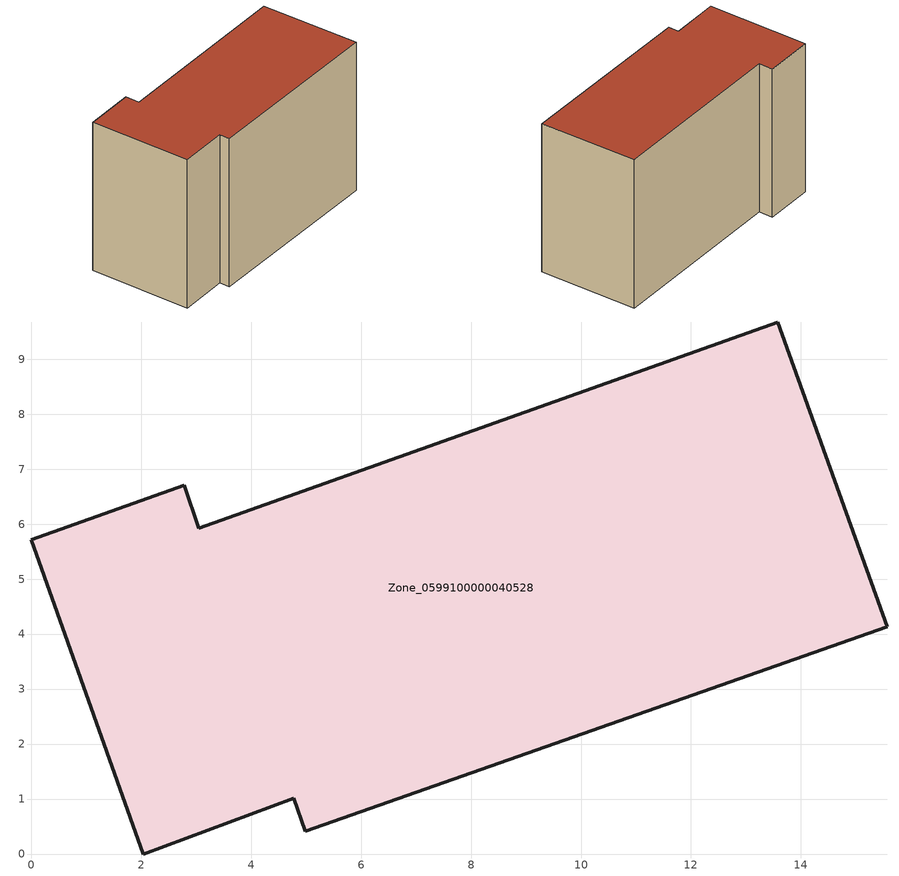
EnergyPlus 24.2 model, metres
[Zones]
Zone_0599100000040528
 floor ground (C_G): 13.58,9.68 15.57,4.13 4.98,0.41 4.77,1.01 2.03,0 0,5.71 2.78,6.71 3.05,5.92 z0
 wall outside (C_F): 2.78,6.71 0,5.71 2.03,0 4.77,1.01 4.98,0.41 15.57,4.13 13.58,9.68 3.05,5.92 2.78,6.71 z0:9.25
 roof outside (C_R): 13.58,9.68 3.05,5.92 2.78,6.71 0,5.71 2.03,0 4.77,1.01 4.98,0.41 15.57,4.13 z9.25
[BUILDING]
Pand.0599100000040528: North Axis=0; Terrain=City; Loads Convergence Tolerance Value=0.04; Temperature Convergence Tolerance Value=0.4; Solar Distribution=FullExterior; Maximum Number of Warmup Days=25; Minimum Number of Warmup Days=1
[Site:Location]
Rotterdam.The.Hague.AP_ZH_NLD Design_Conditions: Latitude=51.96; Longitude=4.45; Time Zone=1; Elevation=-4.5
[SITE:GROUNDTEMPERATURE:BUILDINGSURFACE]
18, 18, 18, 18, 18, 18, 18, 18, 18, 18, 18, 18
[MATERIAL] Thermal Absorptance=0.9; Solar Absorptance=0.7; Visible Absorptance=0.7
Name | Roughness | Thickness | Conductivity | Density | Specific Heat
G.TI.1946 | MediumSmooth | 0.15 | 1 | 540 | 1210
F.TI.1946 | Rough | 0.3 | 0.857143 | 1920 | 840
R.TI.1946 | MediumRough | 0.2 | 0.1 | 1500 | 1000
[CONSTRUCTION]
C_G: G.TI.1946
C_F: F.TI.1946
C_R: R.TI.1946
[ZONE]
Zone_0599100000040528: Type=1; Multiplier=1; Ceiling Height=Autocalculate; Volume=Autocalculate; Floor Area=autocalculate; Part of Total Floor Area=Yes
[ZONEINFILTRATION:DESIGNFLOWRATE]
Infil_Zone_0599100000040528: Zone or ZoneList or Space or SpaceList=Zone_0599100000040528; Schedule=AlwaysOn; Design Flow Rate Calculation Method=Flow/Area; Flow Rate per Floor Area=0.003; Constant Term Coefficient=1; Temperature Term Coefficient=0; Velocity Term Coefficient=0; Velocity Squared Term Coefficient=0
[HVACTEMPLATE:ZONE:IDEALLOADSAIRSYSTEM]
Zone_0599100000040528: Maximum Heating Supply Air Temperature=50; Minimum Cooling Supply Air Temperature=13; Maximum Heating Supply Air Humidity Ratio=0.0156; Minimum Cooling Supply Air Humidity Ratio=0.0077; Heating Limit=NoLimit; Cooling Limit=NoLimit; Dehumidification Control Type=ConstantSensibleHeatRatio; Cooling Sensible Heat Ratio=0.7; Dehumidification Setpoint=60; Humidification Control Type=None; Humidification Setpoint=30; Outdoor Air Method=None; Outdoor Air Flow Rate per Person=0.00944; Outdoor Air Flow Rate per Zone Floor Area=0; Outdoor Air Flow Rate per Zone=0; Demand Controlled Ventilation Type=None; Outdoor Air Economizer Type=NoEconomizer; Heat Recovery Type=None; Sensible Heat Recovery Effectiveness=0.7; Latent Heat Recovery Effectiveness=0.65
[ZONECONTROL:THERMOSTAT]
ThermostatControl_Zone_0599100000040528: Zone or ZoneList=Zone_0599100000040528; Control Type Schedule=DualSetpointControlType; Control 1=Thermostat_Zone_0599100000040528; Temperature Difference Between Cutout And Setpoint=0
[THERMOSTATSETPOINT:DUALSETPOINT]
Thermostat_Zone_0599100000040528: Heating Setpoint Temperature Schedule=HeatingSetpoint_Zone_0599100000040528; Cooling Setpoint Temperature Schedule=CoolingSetpoint_Zone_0599100000040528
[SCHEDULE:COMPACT]
HeatingSetpoint_Zone_0599100000040528: Through: 12/31, For: AllDays, Until: 24:00, 21
CoolingSetpoint_Zone_0599100000040528: Through: 12/31, For: AllDays, Until: 24:00, 24
DualSetpointControlType: Through: 12/31, For: AllDays, Until: 24:00, 4
AlwaysOn: Through: 12/31, For: AllDays, Until: 24:00, 1
